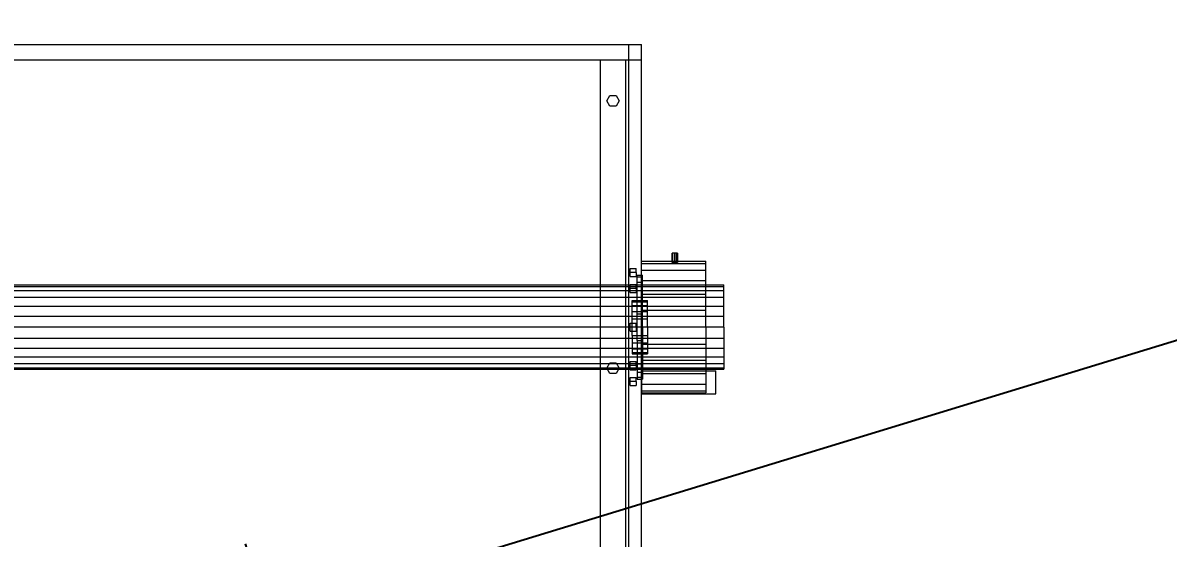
# Model space of a CAD drawing. Header units: millimetres. Extents: x -191664 to 191490, y -197311 to 10263.
# Drawn here: x 15567 to 17793, y 1340 to 2342 of the extents above; entities that cross this region are included whole.
import ezdxf

# ---------------------------------------------------------------- set-up
doc = ezdxf.new("R2010")
doc.units = ezdxf.units.MM
doc.layers.add('COTAS_P', color=1, linetype='Continuous', lineweight=0)
doc.layers.add('lateral_mezcladora', color=7, linetype='Continuous', lineweight=0)
doc.dimstyles.new('PLANTA_100', dxfattribs={"dimtxt": 250, "dimasz": 150, "dimexe": 150, "dimexo": 80, "dimgap": 100, "dimtad": 1, "dimtih": 1, "dimtoh": 1, "dimdec": 1, "dimdsep": 46, "dimcen": 0.09, "dimclrd": 1, "dimclre": 1, "dimclrt": 1, "dimadec": 0, "dimazin": 0, "dimtfac": 1, "dimtdec": 4, "dimtofl": 0, "dimtmove": 0, "dimatfit": 3, "dimfxl": 1, "dimtolj": 1, "dimtzin": 0, "dimarcsym": 0})

# ---------------------------------------------------------------- blocks, each defined once
blk = doc.blocks.new('*D7')
at = {"layer": 'COTAS_P', "color": 1, "lineweight": -2, "transparency": 16777216}
for p, q in [((25334.8, 3271.6), (25080.5, 4103.6)), ((16187.4, 1228.9), (24980.9, 3916.3)), ((16254.4, 496.5), (16000.1, 1328.5))]:
    blk.add_line(p, q, dxfattribs=at)
at = {"layer": 'COTAS_P', "color": 1, "transparency": 16777216}
for points in [[(24973.6, 3940.2), (24988.2, 3892.4), (25124.4, 3960.1)], [(16180.1, 1252.8), (16194.7, 1205), (16044, 1185.1)]]:
    blk.add_solid(points, dxfattribs=at)
at = {"layer": 'Defpoints', "color": 0, "transparency": 16777216}
for p in [(25124.4, 3960.1), (25358.2, 3195.1), (16277.8, 420)]:
    blk.add_point(p, dxfattribs=at)

msp = doc.modelspace()

# ---------------------------------------------------------------- linework, layer by layer
at = {"layer": 'lateral_mezcladora', "color": 252, "true_color": 0x8b8c91}
for p in [(10569.53, 2300), (16769.53, 1275)]:
    msp.add_line(p, (16769.53, 2300), dxfattribs=at)
at = {"layer": 'lateral_mezcladora', "color": 9, "true_color": 0xc6c9c8}
for p, q in [((16744.53, 2300), (16769.53, 2300)), ((16744.53, 2300), (16744.53, 2270)), ((16769.53, 2270), (16769.53, 2300)), ((10569.53, 2270), (16769.53, 2270)), ((16689.53, 2270), (16739.53, 2270)), ((16689.53, 2270), (16689.53, 1240)), ((16739.53, 1240), (16739.53, 2270))]:
    msp.add_line(p, q, dxfattribs=at)
at = {"layer": 'lateral_mezcladora', "color": 253, "true_color": 0xa5a6aa}
for p, q in [((16744.53, 2270), (16769.53, 2270)), ((16744.53, 2270), (16744.53, 1275)), ((16769.53, 1275), (16769.53, 2270))]:
    msp.add_line(p, q, dxfattribs=at)
at = {"layer": 'lateral_mezcladora', "color": 149, "true_color": 0x3c4245}
for p, q in [((16702.53, 2190), (16708.53, 2200.39)), ((16708.53, 2179.61), (16702.53, 2190)), ((16708.53, 2200.39), (16720.53, 2200.39)), ((16720.53, 2200.39), (16726.53, 2190)), ((16726.53, 2190), (16720.53, 2179.61)), ((16720.53, 2179.61), (16708.53, 2179.61)), ((16702.53, 1670), (16708.53, 1680.39)), ((16708.53, 1659.61), (16702.53, 1670)), ((16708.53, 1680.39), (16720.53, 1680.39)), ((16720.53, 1680.39), (16726.53, 1670)), ((16726.53, 1670), (16720.53, 1659.61)), ((16720.53, 1659.61), (16708.53, 1659.61))]:
    msp.add_line(p, q, dxfattribs=at)
at = {"layer": 'lateral_mezcladora', "color": 43, "true_color": 0xc5ad48}
for p, q in [((16830.99, 1894), (16829.53, 1894)), ((16829.53, 1876), (16829.53, 1894)), ((16834.53, 1894), (16830.99, 1894)), ((16830.99, 1876), (16830.99, 1894)), ((16838.06, 1894), (16834.53, 1894)), ((16834.53, 1876), (16834.53, 1894)), ((16839.53, 1894), (16838.06, 1894)), ((16838.06, 1876), (16838.06, 1894)), ((16839.53, 1894), (16839.53, 1876)), ((16830.99, 1876), (16829.53, 1876)), ((16834.53, 1876), (16830.99, 1876)), ((16838.06, 1876), (16834.53, 1876)), ((16838.06, 1876), (16839.53, 1876))]:
    msp.add_line(p, q, dxfattribs=at)
at = {"layer": 'lateral_mezcladora', "color": 107, "true_color": 0x248357}
for p, q in [((16769.53, 1873.64), (16769.53, 1878)), ((16769.53, 1878), (16894.53, 1878)), ((16769.53, 1860.85), (16769.53, 1873.64)), ((16769.53, 1873.64), (16894.53, 1873.64)), ((16894.53, 1873.64), (16894.53, 1878)), ((16894.53, 1860.85), (16894.53, 1873.64)), ((16769.53, 1840.51), (16769.53, 1860.85)), ((16769.53, 1860.85), (16894.53, 1860.85)), ((16894.53, 1840.51), (16894.53, 1860.85)), ((16769.53, 1814), (16769.53, 1840.51)), ((16769.53, 1840.51), (16894.53, 1840.51)), ((16894.53, 1814), (16894.53, 1840.51)), ((16769.53, 1783.13), (16769.53, 1814)), ((16769.53, 1814), (16894.53, 1814)), ((16894.53, 1783.13), (16894.53, 1814)), ((16751.53, 1799.45), (16751.53, 1802)), ((16751.53, 1802), (16781.53, 1802)), ((16751.53, 1792.07), (16751.53, 1799.45)), ((16751.53, 1799.45), (16781.53, 1799.45)), ((16751.53, 1780.56), (16751.53, 1792.07)), ((16751.53, 1792.07), (16781.53, 1792.07)), ((16769.53, 1750), (16769.53, 1783.13)), ((16769.53, 1783.13), (16894.53, 1783.13)), ((16781.53, 1799.45), (16781.53, 1802)), ((16781.53, 1792.07), (16781.53, 1799.45)), ((16781.53, 1780.56), (16781.53, 1792.07)), ((16894.53, 1750), (16894.53, 1783.13)), ((16751.53, 1766.07), (16751.53, 1780.56)), ((16751.53, 1780.56), (16781.53, 1780.56)), ((16751.53, 1750), (16751.53, 1766.07)), ((16751.53, 1766.07), (16781.53, 1766.07)), ((16781.53, 1766.07), (16781.53, 1780.56)), ((16781.53, 1750), (16781.53, 1766.07)), ((16751.53, 1733.93), (16751.53, 1750)), ((16781.53, 1750), (16751.53, 1750)), ((16769.53, 1716.87), (16769.53, 1750)), ((16894.53, 1750), (16769.53, 1750)), ((16781.53, 1750), (16781.53, 1733.93)), ((16894.53, 1750), (16894.53, 1716.87)), ((16751.53, 1733.93), (16751.53, 1719.44)), ((16751.53, 1733.93), (16781.53, 1733.93)), ((16751.53, 1719.44), (16751.53, 1707.93)), ((16751.53, 1719.44), (16781.53, 1719.44)), ((16769.53, 1716.87), (16769.53, 1686)), ((16769.53, 1716.87), (16894.53, 1716.87)), ((16781.53, 1733.93), (16781.53, 1719.44)), ((16781.53, 1719.44), (16781.53, 1707.93)), ((16894.53, 1716.87), (16894.53, 1686)), ((16751.53, 1707.93), (16751.53, 1700.55)), ((16751.53, 1707.93), (16781.53, 1707.93)), ((16751.53, 1700.55), (16751.53, 1698)), ((16751.53, 1700.55), (16781.53, 1700.55)), ((16751.53, 1698), (16781.53, 1698)), ((16781.53, 1707.93), (16781.53, 1700.55)), ((16781.53, 1700.55), (16781.53, 1698)), ((16769.53, 1686), (16769.53, 1659.49)), ((16769.53, 1686), (16894.53, 1686)), ((16894.53, 1686), (16894.53, 1659.49)), ((16769.53, 1665), (16914.53, 1665)), ((16769.53, 1665), (16769.53, 1620)), ((16769.53, 1659.49), (16769.53, 1639.15)), ((16769.53, 1659.49), (16894.53, 1659.49)), ((16894.53, 1659.49), (16894.53, 1639.15)), ((16914.53, 1620), (16914.53, 1665)), ((16769.53, 1639.15), (16769.53, 1626.36)), ((16769.53, 1639.15), (16894.53, 1639.15)), ((16769.53, 1626.36), (16769.53, 1622)), ((16769.53, 1626.36), (16894.53, 1626.36)), ((16894.53, 1639.15), (16894.53, 1626.36)), ((16894.53, 1626.36), (16894.53, 1622)), ((16769.53, 1622), (16894.53, 1622)), ((16769.53, 1620), (16914.53, 1620))]:
    msp.add_line(p, q, dxfattribs=at)
at = {"layer": 'lateral_mezcladora', "color": 43, "true_color": 0xe7bf45}
for p, q in [((16747.53, 1856), (16747.53, 1863.79)), ((16747.53, 1863.79), (16759.53, 1863.79)), ((16747.53, 1848.21), (16747.53, 1856)), ((16759.53, 1856), (16747.53, 1856)), ((16747.53, 1848.21), (16759.53, 1848.21)), ((16759.53, 1856), (16759.53, 1863.79)), ((16759.53, 1856), (16759.53, 1848.21)), ((16747.53, 1824.95), (16747.53, 1832.75)), ((16747.53, 1832.75), (16759.53, 1832.75)), ((16759.53, 1824.95), (16759.53, 1832.75)), ((16747.53, 1817.16), (16747.53, 1824.95)), ((16759.53, 1824.95), (16747.53, 1824.95)), ((16747.53, 1817.16), (16759.53, 1817.16)), ((16759.53, 1824.95), (16759.53, 1817.16)), ((16747.53, 1750), (16747.53, 1757.79)), ((16747.53, 1757.79), (16759.53, 1757.79)), ((16747.53, 1742.21), (16747.53, 1750)), ((16759.53, 1750), (16747.53, 1750)), ((16747.53, 1742.21), (16759.53, 1742.21)), ((16759.53, 1750), (16759.53, 1757.79)), ((16759.53, 1750), (16759.53, 1742.21)), ((16747.53, 1675.05), (16747.53, 1682.84)), ((16747.53, 1682.84), (16759.53, 1682.84)), ((16747.53, 1667.25), (16747.53, 1675.05)), ((16759.53, 1675.05), (16747.53, 1675.05)), ((16759.53, 1675.05), (16759.53, 1682.84)), ((16759.53, 1675.05), (16759.53, 1667.25)), ((16747.53, 1667.25), (16759.53, 1667.25)), ((16747.53, 1644), (16747.53, 1651.79)), ((16747.53, 1651.79), (16759.53, 1651.79)), ((16759.53, 1644), (16759.53, 1651.79)), ((16747.53, 1636.21), (16747.53, 1644)), ((16759.53, 1644), (16747.53, 1644)), ((16747.53, 1636.21), (16759.53, 1636.21)), ((16759.53, 1644), (16759.53, 1636.21))]:
    msp.add_line(p, q, dxfattribs=at)
at = {"layer": 'lateral_mezcladora', "color": 250, "true_color": 0x33393d}
for p, q in [((16761.53, 1847.56), (16761.53, 1851)), ((16761.53, 1851), (16771.53, 1851)), ((16771.53, 1847.56), (16771.53, 1851)), ((16761.53, 1837.47), (16761.53, 1847.56)), ((16761.53, 1847.56), (16771.53, 1847.56)), ((16761.53, 1821.42), (16761.53, 1837.47)), ((16761.53, 1837.47), (16771.53, 1837.47)), ((16771.53, 1837.47), (16771.53, 1847.56)), ((16771.53, 1821.42), (16771.53, 1837.47)), ((16761.53, 1800.5), (16761.53, 1821.42)), ((16761.53, 1821.42), (16771.53, 1821.42)), ((16771.53, 1800.5), (16771.53, 1821.42)), ((16761.53, 1776.14), (16761.53, 1800.5)), ((16761.53, 1800.5), (16771.53, 1800.5)), ((16771.53, 1776.14), (16771.53, 1800.5)), ((16761.53, 1750), (16761.53, 1776.14)), ((16761.53, 1776.14), (16771.53, 1776.14)), ((16771.53, 1750), (16771.53, 1776.14)), ((16761.53, 1723.86), (16761.53, 1750)), ((16771.53, 1750), (16761.53, 1750)), ((16771.53, 1750), (16771.53, 1723.86)), ((16761.53, 1723.86), (16761.53, 1699.5)), ((16761.53, 1723.86), (16771.53, 1723.86)), ((16771.53, 1723.86), (16771.53, 1699.5)), ((16761.53, 1699.5), (16761.53, 1678.58)), ((16761.53, 1699.5), (16771.53, 1699.5)), ((16771.53, 1699.5), (16771.53, 1678.58)), ((16761.53, 1678.58), (16761.53, 1662.53)), ((16761.53, 1678.58), (16771.53, 1678.58)), ((16771.53, 1678.58), (16771.53, 1662.53)), ((16761.53, 1662.53), (16761.53, 1652.44)), ((16761.53, 1662.53), (16771.53, 1662.53)), ((16761.53, 1652.44), (16761.53, 1649)), ((16761.53, 1652.44), (16771.53, 1652.44)), ((16761.53, 1649), (16771.53, 1649)), ((16771.53, 1662.53), (16771.53, 1652.44)), ((16771.53, 1652.44), (16771.53, 1649))]:
    msp.add_line(p, q, dxfattribs=at)
at = {"layer": 'lateral_mezcladora', "color": 254, "true_color": 0xdce0df}
for p, q in [((10409.53, 1832), (16929.53, 1832)), ((10409.53, 1829.21), (16929.53, 1829.21)), ((16929.53, 1829.21), (16929.53, 1832)), ((16929.53, 1821.01), (16929.53, 1829.21)), ((10409.53, 1821.01), (16929.53, 1821.01)), ((10409.53, 1807.98), (16929.53, 1807.98)), ((16929.53, 1807.98), (16929.53, 1821.01)), ((16929.53, 1791), (16929.53, 1807.98)), ((10409.53, 1791), (16929.53, 1791)), ((16929.53, 1771.22), (16929.53, 1791)), ((10409.53, 1771.22), (16929.53, 1771.22)), ((16929.53, 1750), (16929.53, 1771.22)), ((16929.53, 1750), (10409.53, 1750)), ((16929.53, 1750), (16929.53, 1728.78)), ((10409.53, 1728.78), (16929.53, 1728.78)), ((16929.53, 1728.78), (16929.53, 1709)), ((10409.53, 1709), (16929.53, 1709)), ((10409.53, 1692.02), (16929.53, 1692.02)), ((16929.53, 1709), (16929.53, 1692.02)), ((16929.53, 1692.02), (16929.53, 1678.99)), ((10409.53, 1678.99), (16929.53, 1678.99)), ((10409.53, 1670.79), (16929.53, 1670.79)), ((16929.53, 1678.99), (16929.53, 1670.79)), ((16929.53, 1670.79), (16929.53, 1668)), ((10409.53, 1668), (16929.53, 1668))]:
    msp.add_line(p, q, dxfattribs=at)

# ---------------------------------------------------------------- dimensions: what is measured, and where the dimension line sits
at = {"layer": 'COTAS_P'}
dim = msp.add_aligned_dim(p1=(16277.76, 420), p2=(25358.19, 3195.06), distance=800, text='<> P', dimstyle='PLANTA_100', dxfattribs=at)
dim.commit()
dim.dimension.update_dxf_attribs({"geometry": '*D7', "text_midpoint": (20584.16, 2572.6)})

doc.saveas('drawing.dxf')
